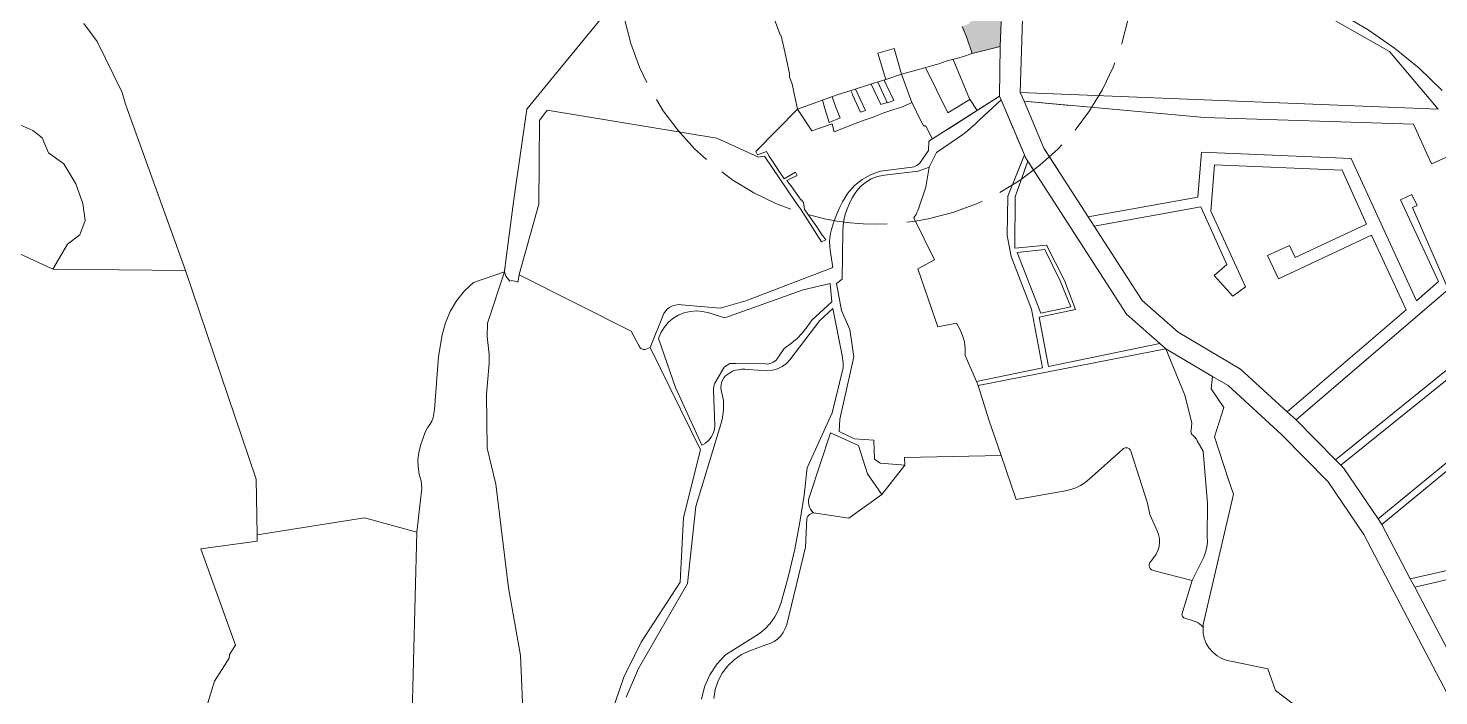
# Model space of a CAD drawing. Header units: millimetres. Extents: x -3245 to 2970, y 1153 to 3965.
# Drawn here: x 441.63 to 484.7, y 2471.77 to 2492.15 of the extents above; entities that cross this region are included whole.
import ezdxf

# ---------------------------------------------------------------- set-up
doc = ezdxf.new("R2010")
doc.units = ezdxf.units.MM
doc.linetypes.add('ACAD_ISO02W100', pattern=[15, 12, -3])
for name, color, linetype in [('CVL_CUADCON_TIT', 1, 'Continuous'), ('FONDO_MANAGUA', 8, 'ACAD_ISO02W100'), ('POLIGONOS', 7, 'Continuous')]:
    doc.layers.add(name, color=color, linetype=linetype)

msp = doc.modelspace()

# ---------------------------------------------------------------- hatches: boundary and pattern name
at = {"lineweight": 9}
h = msp.add_hatch(color=7, dxfattribs=at)
h.dxf.hatch_style = 1
h.paths.add_polyline_path([(468.7295, 2494.771), (468.8501, 2494.4536), (468.7241, 2494.431), (468.2361, 2494.1895), (468.2974, 2494.0015), (468.3852, 2493.776), (468.664, 2493.1595), (468.7165, 2493.1467), (468.7903, 2493.1777), (469.3584, 2493.4582), (469.5236, 2493.5665), (469.7588, 2493.5023), (469.8653, 2493.7737), (470.1001, 2493.8556), (470.4547, 2493.8463), (470.5828, 2493.5596), (470.6701, 2493.3049), (470.6848, 2493.3112), (470.773, 2493.1251), (471.0225, 2492.6068), (470.3723, 2492.3393), (470.3557, 2492.293), (470.1456, 2492.2073), (470.2769, 2491.8922), (470.4519, 2491.3823), (471.304, 2491.5971), (471.3336, 2492.3601), (471.3329, 2492.3679), (471.3411, 2492.5621), (471.346, 2492.8015), (471.3593, 2493.1585), (471.3897, 2494.0376), (471.3951, 2494.1362), (471.4184, 2494.564), (471.419, 2494.8302), (471.4107, 2494.8725), (471.4048, 2495.0502), (471.4034, 2495.7476), (471.4414, 2495.8118), (471.4313, 2495.9519), (471.3958, 2495.9975), (471.4072, 2496.3463), (471.4349, 2497.2259), (471.4737, 2497.5011), (471.516, 2498.0248), (471.5352, 2498.4122), (471.5399, 2498.7654), (470.6165, 2498.8664), (470.3556, 2498.8123), (470.2462, 2498.8177), (470.0098, 2498.7684), (469.7936, 2498.7255), (469.6015, 2498.6779), (469.526, 2498.6558), (468.9822, 2498.5299), (469.1846, 2497.9171), (469.3051, 2497.9594), (469.4815, 2497.723), (469.3192, 2497.5587), (469.1413, 2497.288), (468.7465, 2497.5326), (468.7316, 2497.5335), (468.7132, 2497.5563), (468.6808, 2497.5899), (468.6097, 2497.6192), (468.5321, 2497.6467), (468.1205, 2498.0725), (467.4768, 2497.683), (468.0456, 2496.5555), (468.0589, 2496.5397), (468.2451, 2496.3697), (468.4245, 2496.0124), (468.3995, 2495.9929), (468.4811, 2495.7601), (468.3767, 2495.723), (468.4235, 2495.5832), (468.4567, 2495.4974), (468.4751, 2495.4498), (468.5269, 2495.3125), (468.5772, 2495.1783), (468.6583, 2494.962)])

# ---------------------------------------------------------------- linework, layer by layer
at = {"color": 1, "lineweight": 15}
for p, q in [((472.2001, 2499.5554), (471.9206, 2490.1934)), ((471.304, 2491.5971), (471.2881, 2490.0757)), ((467.565, 2490.5115), (467.8519, 2489.8872)), ((467.6625, 2489.821), (467.3653, 2490.4471)), ((471.9206, 2490.1934), (473.4312, 2490.1331)), ((471.9206, 2490.1934), (472.0347, 2489.9238)), ((465.9531, 2489.7043), (465.8808, 2489.9551)), ((466.0792, 2489.2774), (465.9531, 2489.7043)), ((466.1709, 2490.0606), (466.2763, 2489.7626)), ((466.2763, 2489.7626), (466.4151, 2489.4148)), ((467.8519, 2489.8872), (467.6625, 2489.821)), ((471.2881, 2490.0757), (469.7019, 2489.0658)), ((470.6622, 2489.3412), (471.334, 2489.9672)), ((471.2881, 2490.0757), (471.334, 2489.9672)), ((471.334, 2489.9672), (471.7142, 2489.0688)), ((472.0347, 2489.9238), (473.4379, 2489.7979)), ((472.0347, 2489.9238), (472.6398, 2488.4941)), ((466.4151, 2489.4148), (466.0792, 2489.2774)), ((470.544, 2489.2274), (470.422, 2489.1175)), ((470.6622, 2489.3412), (470.544, 2489.2274)), ((471.8155, 2488.8294), (472.0447, 2488.2879)), ((471.8441, 2487.7833), (472.0447, 2488.2879)), ((472.0403, 2487.7886), (472.1503, 2488.0936)), ((472.0447, 2488.2879), (472.0822, 2488.1992)), ((472.0822, 2488.1992), (472.1503, 2488.0936)), ((472.1503, 2488.0936), (472.3476, 2487.7875))]:
    msp.add_line(p, q, dxfattribs=at)
for points in [[(470.1456, 2492.2073), (470.2769, 2491.8922), (470.4519, 2491.3823), (470.1558, 2491.2773), (469.808, 2491.1864), (469.721, 2491.1676), (469.6881, 2491.1559), (469.6551, 2491.1441), (469.5421, 2491.1062), (469.4291, 2491.0683), (469.3603, 2491.0452), (468.7808, 2490.8828), (468.2921, 2490.7481), (468.0649, 2491.5298), (467.5728, 2491.3964), (467.8103, 2490.5906), (467.317, 2490.4316), (466.8147, 2490.2678), (466.333, 2490.1195), (465.1181, 2489.6778), (465.0136, 2490.1575), (464.9847, 2490.3061), (464.9705, 2490.3505), (464.9587, 2490.451), (464.9516, 2490.4486), (464.8738, 2490.6715), (464.8687, 2490.7667), (464.7642, 2491.2946), (464.7606, 2491.3048), (464.6221, 2491.9249), (464.5996, 2491.9307), (464.4275, 2492.3896)], [(470.5983, 2489.6362), (470.372, 2490.0002), (469.8714, 2491.203)], [(465.1181, 2489.6778), (465.5588, 2489.0251), (466.1761, 2489.2361), (466.202, 2489.1055), (466.2355, 2488.9945), (466.6716, 2489.1621), (466.9632, 2489.2755), (467.216, 2489.3645), (467.4225, 2489.4354), (467.4962, 2489.4651), (467.7553, 2489.5696), (468.0242, 2489.6572), (468.2945, 2489.7446), (468.4335, 2489.804), (468.5711, 2489.8646), (468.6116, 2489.8825), (468.2921, 2490.7481)], [(467.8103, 2490.5906), (468.2921, 2490.7481)], [(465.1181, 2489.6778), (463.8488, 2488.3902)], [(468.6141, 2489.8774), (468.876, 2489.3455), (468.979, 2489.1663), (468.9856, 2489.1694), (468.9912, 2489.1713), (468.9959, 2489.1723), (469.0015, 2489.173), (469.0062, 2489.173), (469.0109, 2489.1726), (469.0151, 2489.1718), (469.0185, 2489.171), (469.0214, 2489.17), (469.0249, 2489.1686), (469.0281, 2489.167), (469.0312, 2489.1652), (469.0353, 2489.1623), (469.0385, 2489.1596), (469.2356, 2488.7688)]]:
    msp.add_lwpolyline(points, dxfattribs=at)
at = {"color": 7, "lineweight": 20, "ltscale": 0.5, "flags": 128}
msp.add_lwpolyline([(470.1456, 2492.2073), (470.2769, 2491.8922), (470.4519, 2491.3823), (471.304, 2491.5971), (471.3336, 2492.3601)], dxfattribs=at)
at = {"color": 1, "lineweight": 9}
msp.add_lwpolyline([(470.3838, 2489.9822), (469.704, 2489.5748), (469.0217, 2490.9503)], dxfattribs=at)
at = {"color": 1, "lineweight": 15}
for points in [[(467.7608, 2490.5746, 0), (467.7967, 2490.4884, 0), (467.8042, 2490.491, 0), (467.8351, 2490.4138, 0), (467.8451, 2490.3912, 0), (468.0536, 2489.9496, 0), (467.8553, 2489.8797, 0), (467.8519, 2489.8872, 0), (467.6625, 2489.821, 0), (467.3653, 2490.4471, 0)], [(467.7608, 2490.5746, 0), (467.7967, 2490.4884, 0), (467.8042, 2490.491, 0), (467.8351, 2490.4138, 0), (467.8451, 2490.3912, 0), (468.0536, 2489.9496, 0), (467.8553, 2489.8797, 0), (467.8519, 2489.8872, 0), (467.565, 2490.5115, 0), (467.565, 2490.5115, 0)], [(466.8927, 2490.2932, 0), (467.191, 2489.6453, 0), (467.0364, 2489.5857, 0), (466.7915, 2490.1176, 0), (466.8019, 2490.1227, 0), (466.7464, 2490.2468, 0)], [(466.8927, 2490.2932, 0), (467.191, 2489.6453, 0), (467.0364, 2489.5857, 0), (466.7915, 2490.1176, 0), (466.8019, 2490.1227, 0)], [(466.1709, 2490.0606, 0), (466.2763, 2489.7626, 0), (466.4151, 2489.4148, 0), (466.0792, 2489.2774, 0), (465.9531, 2489.7043, 0), (465.8808, 2489.9551, 0)]]:
    msp.add_polyline3d(points, dxfattribs=at)
at = {"layer": 'CVL_CUADCON_TIT', "color": 7, "linetype": 'ACAD_ISO02W100', "lineweight": 18, "ltscale": 0.2}
msp.add_circle((467.5263, 2494.025), 7.8504, dxfattribs=at)
at = {"layer": 'FONDO_MANAGUA', "color": 1, "linetype": 'ByBlock', "lineweight": 9}
for p, q in [((472.284, 2502.3653), (471.9206, 2490.1934)), ((479.3354, 2493.6419), (483.1943, 2491.4397)), ((443.3278, 2492.2986), (443.7343, 2491.7515)), ((481.7065, 2492.5923), (482.5472, 2492.101)), ((482.5472, 2492.101), (483.3469, 2491.5456)), ((443.7343, 2491.7515), (444.4973, 2490.1893)), ((484.6824, 2489.6837), (483.1943, 2491.4397)), ((483.3469, 2491.5456), (484.1007, 2490.9293)), ((484.1007, 2490.9293), (484.8041, 2490.256)), ((444.4973, 2490.1893), (444.5918, 2489.8315)), ((471.9206, 2490.1934), (484.6824, 2489.6837)), ((471.9206, 2490.1934), (472.0347, 2489.9238)), ((444.5918, 2489.8315), (446.429, 2484.7578)), ((471.2881, 2490.0757), (469.1301, 2488.7017)), ((470.6622, 2489.3412), (471.334, 2489.9672)), ((471.2881, 2490.0757), (471.334, 2489.9672)), ((471.334, 2489.9672), (472.0447, 2488.2879)), ((472.0347, 2489.9238), (477.5422, 2489.4297)), ((472.0347, 2489.9238), (472.6398, 2488.4941)), ((441.2149, 2489.279), (441.7641, 2489.031)), ((470.544, 2489.2274), (470.422, 2489.1175)), ((470.6622, 2489.3412), (470.544, 2489.2274)), ((477.5422, 2489.4297), (483.9221, 2489.2229)), ((483.9221, 2489.2229), (484.472, 2488.0079)), ((441.7641, 2489.031), (442.0506, 2488.8078)), ((442.0506, 2488.8078), (442.2428, 2488.3443)), ((469.3604, 2488.3574), (470.0351, 2488.8132)), ((470.1674, 2488.9103), (470.0351, 2488.8132)), ((470.2964, 2489.0118), (470.1674, 2488.9103)), ((470.422, 2489.1175), (470.2964, 2489.0118)), ((470.422, 2489.1175), (470.3601, 2489.0653)), ((468.8436, 2488.0259), (469.1201, 2488.4247)), ((469.1301, 2488.7017), (469.1201, 2488.4247)), ((469.1423, 2487.9133), (469.3604, 2488.3574)), ((472.6398, 2488.4941), (473.9907, 2486.3981)), ((472.6398, 2488.4941), (473.096, 2487.7863)), ((477.4576, 2488.3688), (477.3443, 2486.9971)), ((482.0192, 2488.1791), (477.4576, 2488.3688)), ((442.2428, 2488.3443), (442.7166, 2488.0161)), ((442.7166, 2488.0161), (443.0788, 2487.3994)), ((468.7167, 2487.939), (468.6688, 2487.9201)), ((468.7622, 2487.9631), (468.7167, 2487.939)), ((468.8047, 2487.9922), (468.7622, 2487.9631)), ((468.8436, 2488.0259), (468.8047, 2487.9922)), ((471.5412, 2487.0214), (472.0447, 2488.2879)), ((471.7594, 2487.0095), (472.1503, 2488.0936)), ((472.0447, 2488.2879), (472.0822, 2488.1992)), ((472.0822, 2488.1992), (472.1503, 2488.0936)), ((472.1503, 2488.0936), (475.161, 2483.4223)), ((477.7386, 2486.569), (477.8512, 2487.9843)), ((477.8512, 2487.9843), (481.7508, 2487.8212)), ((484.0151, 2483.8269), (482.0192, 2488.1791)), ((484.472, 2488.0079), (484.9639, 2488.223)), ((466.8544, 2487.3469), (467.093, 2487.5392)), ((467.093, 2487.5392), (467.3612, 2487.6873)), ((467.1889, 2487.4452), (467.3691, 2487.5513)), ((467.3612, 2487.6873), (467.6511, 2487.7867)), ((467.3691, 2487.5513), (467.5644, 2487.6261)), ((467.5644, 2487.6261), (467.7694, 2487.6674)), ((467.6511, 2487.7867), (468.6191, 2487.9067)), ((467.7694, 2487.6674), (468.8035, 2487.7876)), ((468.6688, 2487.9201), (468.6191, 2487.9067)), ((468.8035, 2487.7876), (469.1423, 2487.9133)), ((469.0372, 2487.3016), (469.1423, 2487.9133)), ((481.7508, 2487.8212), (482.4925, 2486.1718)), ((443.0788, 2487.3994), (443.2943, 2486.8037)), ((466.4941, 2486.8539), (466.6527, 2487.1161)), ((466.6527, 2487.1161), (466.8544, 2487.3469)), ((466.7859, 2486.9721), (466.8932, 2487.1515)), ((466.8932, 2487.1515), (467.0288, 2487.3107)), ((467.0288, 2487.3107), (467.1889, 2487.4452)), ((468.8104, 2486.6427), (469.0372, 2487.3016)), ((483.8785, 2487.0808), (483.5337, 2486.9149)), ((484.0379, 2486.739), (483.8785, 2487.0808)), ((443.2943, 2486.8037), (443.3698, 2486.2799)), ((466.3397, 2486.523), (466.4141, 2486.6898)), ((466.4141, 2486.6898), (466.4941, 2486.8539)), ((466.5746, 2486.4678), (466.63, 2486.6357)), ((466.63, 2486.6357), (466.7005, 2486.7978)), ((466.7005, 2486.7978), (466.7859, 2486.9721)), ((468.8104, 2486.6427), (468.7895, 2486.5833)), ((471.5215, 2485.825), (471.5412, 2487.0214)), ((471.7594, 2487.0095), (471.7484, 2485.4346)), ((477.3443, 2486.9971), (473.9907, 2486.3981)), ((474.176, 2486.1106), (477.43, 2486.6979)), ((477.43, 2486.6979), (478.2305, 2484.9409)), ((483.5337, 2486.9149), (484.6882, 2484.4178)), ((483.8973, 2486.675), (484.0379, 2486.739)), ((484.9433, 2484.2791), (483.8973, 2486.675)), ((443.3698, 2486.2799), (443.204, 2485.8398)), ((466.2085, 2486.1823), (466.2712, 2486.3538)), ((466.2712, 2486.3538), (466.3397, 2486.523)), ((466.5109, 2486.1204), (466.5348, 2486.2956)), ((466.5348, 2486.2956), (466.5746, 2486.4678)), ((468.7042, 2486.4148), (468.6687, 2486.3627)), ((468.6687, 2486.3627), (469.2957, 2485.0837)), ((468.7363, 2486.4691), (468.7042, 2486.4148)), ((468.7647, 2486.5253), (468.7363, 2486.4691)), ((468.7895, 2486.5833), (468.7647, 2486.5253)), ((473.9907, 2486.3981), (474.176, 2486.1106)), ((478.7958, 2484.2557), (477.7386, 2486.569)), ((443.204, 2485.8398), (442.8245, 2485.5608)), ((466.1048, 2485.7574), (466.1232, 2485.8841)), ((466.1232, 2485.8841), (466.1518, 2486.0088)), ((466.1518, 2486.0088), (466.2085, 2486.1823)), ((466.5031, 2485.9439), (466.4808, 2484.4934)), ((466.5031, 2485.9439), (466.5109, 2486.1204)), ((471.637, 2485.1876), (471.5215, 2485.825)), ((474.176, 2486.1106), (475.6417, 2483.8364)), ((479.8013, 2484.5034), (482.6473, 2485.831)), ((482.4925, 2486.1718), (480.313, 2485.1561)), ((482.6473, 2485.831), (483.6984, 2483.551)), ((442.8245, 2485.5608), (442.377, 2484.8008)), ((466.097, 2485.6297), (466.1048, 2485.7574)), ((466.0996, 2485.5017), (466.097, 2485.6297)), ((466.1128, 2485.3744), (466.0996, 2485.5017)), ((466.1128, 2485.3744), (466.1978, 2484.8494)), ((471.7484, 2485.4346), (472.7188, 2485.5291)), ((472.6647, 2485.3937), (471.8238, 2485.3095)), ((473.1417, 2484.4431), (472.6647, 2485.3937)), ((472.7188, 2485.5291), (473.2718, 2484.4477)), ((480.1438, 2485.5197), (479.466, 2485.2156)), ((480.313, 2485.1561), (480.1438, 2485.5197)), ((441.3748, 2485.2611), (442.377, 2484.8008)), ((469.2957, 2485.0837), (468.7887, 2484.8061)), ((472.2584, 2483.5734), (471.637, 2485.1876)), ((471.8238, 2485.3095), (472.5518, 2483.4512)), ((478.2305, 2484.9409), (477.845, 2484.6013)), ((479.466, 2485.2156), (479.8013, 2484.5034)), ((446.429, 2484.7578), (442.377, 2484.8008)), ((446.429, 2484.7578), (448.5875, 2478.3817)), ((455.2213, 2484.3902), (456.1687, 2484.7113)), ((455.6529, 2483.1494), (456.1687, 2484.7113)), ((456.1849, 2484.8467), (456.1687, 2484.7113)), ((456.1687, 2484.7113), (456.1723, 2484.7491)), ((456.1687, 2484.7113), (456.1687, 2484.7113)), ((460.0368, 2482.8979), (456.6213, 2484.626)), ((466.1978, 2484.8494), (463.5402, 2483.8293)), ((466.4808, 2484.4934), (466.3125, 2484.3558)), ((468.7887, 2484.8061), (469.4013, 2483.035)), ((477.845, 2484.6013), (478.4098, 2483.9702)), ((454.7072, 2483.8334), (454.945, 2484.1296)), ((454.945, 2484.1296), (455.2213, 2484.3902)), ((462.8946, 2483.3082), (465.2932, 2484.1655)), ((465.2932, 2484.1655), (466.1139, 2484.3577)), ((466.1139, 2484.3577), (466.1701, 2483.7995)), ((466.3125, 2484.3558), (466.4605, 2483.5312)), ((473.4682, 2483.6504), (473.1417, 2484.4431)), ((473.2718, 2484.4477), (473.6053, 2483.5668)), ((478.4098, 2483.9702), (478.7958, 2484.2557)), ((480.3439, 2480.1928), (484.9183, 2484.1188)), ((484.6882, 2484.4178), (484.0151, 2483.8269)), ((454.5125, 2483.5074), (454.7072, 2483.8334)), ((461.1472, 2483.5795), (461.2209, 2483.633)), ((461.2209, 2483.633), (461.3022, 2483.6739)), ((461.3022, 2483.6739), (461.3892, 2483.7011)), ((461.3892, 2483.7011), (461.4794, 2483.7137)), ((461.4794, 2483.7137), (461.5705, 2483.7115)), ((461.5705, 2483.7115), (462.7584, 2483.6076)), ((463.5402, 2483.8293), (462.7584, 2483.6076)), ((466.1701, 2483.7995), (465.5517, 2483.2371)), ((472.5518, 2483.4512), (473.4682, 2483.6504)), ((475.6417, 2483.8364), (476.739, 2482.872)), ((487.5633, 2483.8409), (481.5426, 2478.9723)), ((454.3644, 2483.1576), (454.5125, 2483.5074)), ((460.6147, 2482.4072), (461.0306, 2483.4403)), ((461.0306, 2483.4403), (461.0832, 2483.5147)), ((461.0832, 2483.5147), (461.1472, 2483.5795)), ((461.1665, 2483.163), (461.3115, 2483.2881)), ((461.3115, 2483.2881), (461.4744, 2483.3888)), ((461.4744, 2483.3888), (461.6511, 2483.4625)), ((461.6511, 2483.4625), (461.8372, 2483.5076)), ((461.8372, 2483.5076), (462.0281, 2483.5228)), ((462.0281, 2483.5228), (462.219, 2483.5077)), ((462.219, 2483.5077), (462.4052, 2483.4628)), ((462.4052, 2483.4628), (462.8946, 2483.3082)), ((465.8027, 2483.2333), (464.8865, 2482.0284)), ((465.5517, 2483.2371), (465.4164, 2483.0345)), ((466.1909, 2483.5921), (465.8027, 2483.2333)), ((466.4758, 2482.1608), (466.1909, 2483.5921)), ((466.4605, 2483.5312), (466.7137, 2482.9516)), ((472.5979, 2481.7829), (472.2584, 2483.5734)), ((473.6053, 2483.5668), (472.4951, 2483.3295)), ((472.4951, 2483.3295), (472.7796, 2481.8206)), ((475.161, 2483.4223), (476.182, 2482.5249)), ((483.6984, 2483.551), (480.0715, 2480.4421)), ((481.7053, 2478.8065), (487.3602, 2483.3683)), ((454.1548, 2482.1283), (454.2659, 2482.7908)), ((454.2659, 2482.7908), (454.3644, 2483.1576)), ((455.6529, 2483.1494), (455.6438, 2482.7412)), ((460.0368, 2482.8979), (460.2848, 2482.4407)), ((460.8721, 2482.6751), (460.944, 2482.8526)), ((460.944, 2482.8526), (461.043, 2483.0166)), ((461.043, 2483.0166), (461.1665, 2483.163)), ((465.2627, 2482.8454), (465.0922, 2482.6714)), ((465.4164, 2483.0345), (465.2627, 2482.8454)), ((466.7137, 2482.9516), (466.8344, 2482.1175)), ((469.9679, 2483.1432), (469.4013, 2483.035)), ((469.9679, 2483.1432), (470.074, 2482.9654)), ((470.074, 2482.9654), (470.1556, 2482.7751)), ((470.1556, 2482.7751), (470.2113, 2482.5758)), ((476.739, 2482.872), (478.6453, 2481.7469)), ((455.6438, 2482.7412), (455.6977, 2482.1935)), ((460.2979, 2482.4172), (460.2848, 2482.4407)), ((460.3146, 2482.3962), (460.2979, 2482.4172)), ((460.3346, 2482.3782), (460.3146, 2482.3962)), ((460.3572, 2482.3636), (460.3346, 2482.3782)), ((460.382, 2482.3531), (460.3572, 2482.3636)), ((460.4081, 2482.3467), (460.382, 2482.3531)), ((460.4349, 2482.3446), (460.4081, 2482.3467)), ((460.4617, 2482.347), (460.4349, 2482.3446)), ((460.4617, 2482.347), (460.6147, 2482.4072)), ((460.6147, 2482.4072), (462.1543, 2479.2751)), ((461.394, 2481.182), (460.8721, 2482.6751)), ((464.7062, 2482.3748), (464.5552, 2482.1448)), ((464.9061, 2482.5141), (464.7062, 2482.3748)), ((465.0922, 2482.6714), (464.9061, 2482.5141)), ((470.2113, 2482.5758), (470.2402, 2482.3708)), ((470.2402, 2482.3708), (470.2417, 2482.1637)), ((476.3686, 2482.3609), (470.636, 2481.2424)), ((472.7796, 2481.8206), (476.182, 2482.5249)), ((476.182, 2482.5249), (476.3686, 2482.3609)), ((476.9494, 2480.9504), (476.3686, 2482.3609)), ((476.3686, 2482.3609), (477.7894, 2481.5224)), ((454.0294, 2480.5066), (454.1548, 2482.1283)), ((455.6195, 2480.9656), (455.7039, 2481.9203)), ((455.6977, 2482.1935), (455.7039, 2481.9203)), ((463.0518, 2481.9146), (462.8872, 2481.8083)), ((463.0518, 2481.9146), (463.2387, 2481.9123)), ((463.2387, 2481.9123), (464.1359, 2481.901)), ((464.1864, 2481.8991), (464.1359, 2481.901)), ((464.2367, 2481.9036), (464.1864, 2481.8991)), ((464.2861, 2481.9146), (464.2367, 2481.9036)), ((464.3336, 2481.9319), (464.2861, 2481.9146)), ((464.3784, 2481.9552), (464.3336, 2481.9319)), ((464.4228, 2481.9836), (464.3784, 2481.9552)), ((464.4633, 2482.0173), (464.4228, 2481.9836)), ((464.4992, 2482.0559), (464.4633, 2482.0173)), ((464.53, 2482.0986), (464.4992, 2482.0559)), ((464.5552, 2482.1448), (464.53, 2482.0986)), ((464.776, 2481.9164), (464.6485, 2481.8241)), ((464.8865, 2482.0284), (464.776, 2481.9164)), ((466.4052, 2480.2143), (466.8344, 2482.1175)), ((466.4758, 2482.1608), (466.4932, 2482.0856)), ((466.4932, 2482.0856), (466.5053, 2482.0095)), ((466.5053, 2482.0095), (466.512, 2481.9326)), ((466.512, 2481.9326), (466.5133, 2481.8555)), ((470.5832, 2481.3659), (470.2417, 2482.1637)), ((462.6203, 2481.3615), (462.7352, 2481.5539)), ((462.7352, 2481.5539), (462.8872, 2481.8083)), ((462.8295, 2481.4063), (462.8701, 2481.4742)), ((462.8701, 2481.4742), (462.9212, 2481.5346)), ((462.9212, 2481.5346), (463.1269, 2481.6798)), ((463.1269, 2481.6798), (463.2214, 2481.7067)), ((463.2214, 2481.7067), (463.3178, 2481.7258)), ((463.3178, 2481.7258), (463.4154, 2481.7371)), ((463.4154, 2481.7371), (463.5136, 2481.7404)), ((463.5136, 2481.7404), (463.6118, 2481.7357)), ((463.6118, 2481.7357), (464.2012, 2481.6874)), ((464.3572, 2481.708), (464.2012, 2481.6874)), ((464.5077, 2481.754), (464.3572, 2481.708)), ((464.6485, 2481.8241), (464.5077, 2481.754)), ((466.1737, 2480.409), (466.5091, 2481.7785)), ((466.5133, 2481.8555), (466.5091, 2481.7785)), ((470.5832, 2481.3659), (472.5979, 2481.7829)), ((477.7894, 2481.5224), (477.7494, 2481.143)), ((477.7894, 2481.5224), (478.2695, 2481.239)), ((478.6453, 2481.7469), (480.0715, 2480.4421)), ((462.1985, 2479.4213), (461.394, 2481.182)), ((462.5524, 2481.0934), (462.5532, 2481.1494)), ((462.5973, 2480.0234), (462.5524, 2481.0934)), ((462.5532, 2481.1494), (462.5606, 2481.205)), ((462.5606, 2481.205), (462.5744, 2481.2594)), ((462.5744, 2481.2594), (462.5944, 2481.3118)), ((462.5944, 2481.3118), (462.6203, 2481.3615)), ((462.7803, 2481.1764), (462.784, 2481.2554)), ((462.7895, 2481.0978), (462.7803, 2481.1764)), ((462.784, 2481.2554), (462.8006, 2481.3327)), ((462.8532, 2480.7818), (462.7895, 2481.0978)), ((462.8006, 2481.3327), (462.8295, 2481.4063)), ((470.636, 2481.2424), (470.5832, 2481.3659)), ((470.636, 2481.2424), (470.9569, 2480.1981)), ((477.7494, 2481.143), (478.1326, 2480.5755)), ((478.2695, 2481.239), (479.9073, 2479.7405)), ((487.7855, 2481.229), (482.8491, 2477.1686)), ((482.9628, 2477.0011), (487.8598, 2481.0543)), ((455.6432, 2479.3314), (455.6195, 2480.9656)), ((462.8532, 2480.7818), (462.8585, 2480.6366)), ((462.8585, 2480.6366), (462.8538, 2480.4914)), ((477.1576, 2480.1071), (476.9494, 2480.9504)), ((453.9885, 2480.2694), (453.946, 2480.1565)), ((454.0164, 2480.3867), (453.9885, 2480.2694)), ((454.0294, 2480.5066), (454.0164, 2480.3867)), ((462.8141, 2480.2038), (462.7793, 2480.0627)), ((462.839, 2480.3469), (462.8141, 2480.2038)), ((462.8538, 2480.4914), (462.839, 2480.3469)), ((465.409, 2478.727), (466.1737, 2480.409)), ((466.3935, 2479.8364), (466.4052, 2480.2143)), ((471.3391, 2479.1048), (470.9569, 2480.1981)), ((478.1326, 2480.5755), (477.8459, 2479.6734)), ((480.0715, 2480.4421), (480.3439, 2480.1928)), ((480.3439, 2480.1928), (481.5426, 2478.9723)), ((453.608, 2479.4096), (453.7425, 2479.8154)), ((453.7425, 2479.8154), (453.8204, 2479.9511)), ((453.8896, 2480.0498), (453.8204, 2479.9511)), ((453.946, 2480.1565), (453.8896, 2480.0498)), ((462.0137, 2477.5446), (462.7793, 2480.0627)), ((462.5419, 2479.7779), (462.4819, 2479.6666)), ((462.5808, 2479.8981), (462.5419, 2479.7779)), ((462.5973, 2480.0234), (462.5808, 2479.8981)), ((465.4956, 2477.8884), (466.1292, 2479.7986)), ((466.1292, 2479.7986), (466.9793, 2479.4119)), ((466.8546, 2479.6114), (466.3935, 2479.8364)), ((477.1319, 2479.8475), (477.1352, 2479.8775)), ((477.1342, 2479.8174), (477.1319, 2479.8475)), ((477.1419, 2479.7883), (477.1342, 2479.8174)), ((477.1576, 2480.1071), (477.1352, 2479.8775)), ((477.1547, 2479.761), (477.1419, 2479.7883)), ((477.1723, 2479.7365), (477.1547, 2479.761)), ((479.9073, 2479.7405), (481.3226, 2478.2994)), ((453.5528, 2479.1966), (453.608, 2479.4096)), ((455.6432, 2479.3314), (455.9032, 2478.2292)), ((462.3074, 2479.4854), (462.1985, 2479.4213)), ((462.4029, 2479.5681), (462.3074, 2479.4854)), ((462.4819, 2479.6666), (462.4029, 2479.5681)), ((467.4463, 2479.5738), (466.8546, 2479.6114)), ((466.9793, 2479.4119), (467.2592, 2478.5419)), ((467.4731, 2478.9894), (467.4463, 2479.5738)), ((475.0534, 2479.303), (475.0734, 2479.3182)), ((475.0734, 2479.3182), (475.0956, 2479.3299)), ((475.0956, 2479.3299), (475.1195, 2479.3377)), ((475.1195, 2479.3377), (475.1443, 2479.3414)), ((475.1443, 2479.3414), (475.1694, 2479.341)), ((475.1694, 2479.341), (475.1941, 2479.3365)), ((475.1941, 2479.3365), (475.2177, 2479.3279)), ((475.2177, 2479.3279), (475.2396, 2479.3155)), ((475.2396, 2479.3155), (475.2591, 2479.2997)), ((477.1941, 2479.7157), (477.1723, 2479.7365)), ((477.1941, 2479.7157), (477.2407, 2479.6708)), ((477.2407, 2479.6708), (477.2608, 2479.6506)), ((477.2608, 2479.6506), (477.2793, 2479.6289)), ((477.2793, 2479.6289), (477.2961, 2479.6059)), ((477.2961, 2479.6059), (477.3112, 2479.5817)), ((477.3112, 2479.5817), (477.3244, 2479.5565)), ((477.5029, 2479.2371), (477.3244, 2479.5565)), ((477.8459, 2479.6734), (478.2814, 2478.3661)), ((453.5263, 2478.9781), (453.5528, 2479.1966)), ((453.529, 2478.7581), (453.5263, 2478.9781)), ((462.1543, 2479.2751), (461.6364, 2477.2083)), ((467.6374, 2478.8722), (467.4731, 2478.9894)), ((468.38, 2479.0411), (471.3391, 2479.1048)), ((468.3916, 2478.811), (468.38, 2479.0411)), ((471.3391, 2479.1048), (471.7955, 2477.7657)), ((474.0263, 2478.3791), (475.0534, 2479.303)), ((475.2591, 2479.2997), (475.2757, 2479.2808)), ((475.2757, 2479.2808), (475.2889, 2479.2595)), ((475.2889, 2479.2595), (475.2985, 2479.2363)), ((475.2985, 2479.2363), (475.7999, 2477.6503)), ((477.6404, 2477.6393), (477.5029, 2479.2371)), ((481.5426, 2478.9723), (481.7053, 2478.8065)), ((453.5608, 2478.5404), (453.529, 2478.7581)), ((453.6213, 2478.3288), (453.5608, 2478.5404)), ((465.409, 2478.727), (465.3158, 2477.8943)), ((467.2592, 2478.5419), (467.6967, 2477.9104)), ((467.6374, 2478.8722), (468.3916, 2478.811)), ((467.6967, 2477.9104), (468.3916, 2478.811)), ((481.7053, 2478.8065), (481.8104, 2478.6995)), ((481.8104, 2478.6995), (482.8491, 2477.1686)), ((448.5875, 2478.3817), (448.6147, 2476.6855)), ((453.4893, 2476.7667), (453.6469, 2478.1067)), ((453.6469, 2478.1067), (453.6213, 2478.3288)), ((456.2914, 2475.0624), (455.9032, 2478.2292)), ((473.3053, 2478.0286), (471.7955, 2477.7657)), ((473.4634, 2478.0654), (473.3053, 2478.0286)), ((473.6165, 2478.1196), (473.4634, 2478.0654)), ((473.7625, 2478.1906), (473.6165, 2478.1196)), ((473.8997, 2478.2774), (473.7625, 2478.1906)), ((474.0263, 2478.3791), (473.8997, 2478.2774)), ((478.2814, 2478.3661), (478.4284, 2477.925)), ((481.3226, 2478.2994), (482.413, 2476.6963)), ((465.3158, 2477.8943), (465.1897, 2477.066)), ((465.4494, 2477.674), (465.4528, 2477.7477)), ((465.4581, 2477.6007), (465.4494, 2477.674)), ((465.4528, 2477.7477), (465.4684, 2477.8198)), ((465.4788, 2477.5299), (465.4581, 2477.6007)), ((465.4684, 2477.8198), (465.4956, 2477.8884)), ((466.6809, 2477.1926), (467.6967, 2477.9104)), ((475.7999, 2477.6503), (475.872, 2477.3071)), ((478.4284, 2477.925), (477.5091, 2473.9461)), ((477.6404, 2477.6393), (477.6294, 2476.6192)), ((448.6147, 2476.6855), (451.8924, 2477.2067)), ((451.8924, 2477.2067), (453.4893, 2476.7667)), ((461.6364, 2477.2083), (461.5339, 2475.233)), ((461.7564, 2475.2005), (462.0137, 2477.5446)), ((465.405, 2477.1965), (465.364, 2476.3028)), ((465.405, 2477.1965), (465.4255, 2477.2354)), ((465.4255, 2477.2354), (465.4524, 2477.2702)), ((465.4524, 2477.2702), (465.4848, 2477.2999)), ((465.5108, 2477.4634), (465.4788, 2477.5299)), ((465.4848, 2477.2999), (465.5218, 2477.3237)), ((465.5533, 2477.4031), (465.5108, 2477.4634)), ((465.5218, 2477.3237), (465.5624, 2477.3407)), ((465.6052, 2477.3507), (465.5533, 2477.4031)), ((465.5624, 2477.3407), (465.6052, 2477.3507)), ((465.6052, 2477.3507), (466.6809, 2477.1926)), ((475.872, 2477.3071), (476.1018, 2476.8082)), ((482.8491, 2477.1686), (482.9628, 2477.0011)), ((453.4893, 2476.7667), (453.1883, 2464.7572)), ((465.1897, 2477.066), (465.031, 2476.2434)), ((476.1018, 2476.8082), (476.1446, 2476.6928)), ((482.9628, 2477.0011), (483.8292, 2475.3439)), ((490.2051, 2476.7717), (483.8292, 2475.3439)), ((446.8936, 2476.26), (448.6178, 2476.4929)), ((448.6147, 2476.6855), (448.6178, 2476.4929)), ((465.364, 2476.3028), (464.7868, 2473.9471)), ((476.1581, 2476.3269), (476.1238, 2476.2086)), ((476.1446, 2476.6928), (476.1686, 2476.5721)), ((476.1731, 2476.449), (476.1581, 2476.3269)), ((476.1686, 2476.5721), (476.1731, 2476.449)), ((477.6154, 2476.3033), (477.5792, 2476.149)), ((477.6322, 2476.4608), (477.6154, 2476.3033)), ((477.6294, 2476.6192), (477.6322, 2476.4608)), ((482.413, 2476.6963), (484.9654, 2471.8146)), ((483.9628, 2475.0884), (490.267, 2476.5597)), ((446.8936, 2476.26), (447.9568, 2473.3165)), ((465.031, 2476.2434), (464.84, 2475.4276)), ((475.8929, 2475.8613), (476.0017, 2475.9957)), ((476.0712, 2476.0973), (476.0017, 2475.9957)), ((476.1238, 2476.2086), (476.0712, 2476.0973)), ((477.5242, 2476.0004), (477.4511, 2475.8598)), ((477.5792, 2476.149), (477.5242, 2476.0004)), ((475.8552, 2475.7571), (475.858, 2475.7852)), ((475.8572, 2475.729), (475.8552, 2475.7571)), ((475.8638, 2475.7016), (475.8572, 2475.729)), ((475.858, 2475.7852), (475.8653, 2475.8124)), ((475.8749, 2475.6757), (475.8638, 2475.7016)), ((475.8653, 2475.8124), (475.877, 2475.838)), ((475.8901, 2475.652), (475.8749, 2475.6757)), ((475.877, 2475.838), (475.8929, 2475.8613)), ((475.909, 2475.6311), (475.8901, 2475.652)), ((475.9312, 2475.6137), (475.909, 2475.6311)), ((475.9559, 2475.6002), (475.9312, 2475.6137)), ((475.9825, 2475.5909), (475.9559, 2475.6002)), ((475.9825, 2475.5909), (477.1653, 2475.2887)), ((477.1653, 2475.2887), (477.4511, 2475.8598)), ((456.2914, 2475.0624), (456.6616, 2473)), ((460.2592, 2472.6053), (461.7564, 2475.2005)), ((460.3427, 2473.4028), (461.5339, 2475.233)), ((464.84, 2475.4276), (464.6169, 2474.62)), ((477.1653, 2475.2887), (476.8522, 2474.2513)), ((483.8292, 2475.3439), (483.9628, 2475.0884)), ((483.9628, 2475.0884), (485.5211, 2472.1081)), ((464.6169, 2474.62), (464.5374, 2474.3904)), ((464.4257, 2474.1746), (464.2841, 2473.9771)), ((464.5374, 2474.3904), (464.4257, 2474.1746)), ((476.8615, 2474.222), (476.8522, 2474.2513)), ((476.8759, 2474.1948), (476.8615, 2474.222)), ((476.895, 2474.1706), (476.8759, 2474.1948)), ((476.9182, 2474.1504), (476.895, 2474.1706)), ((476.9447, 2474.1347), (476.9182, 2474.1504)), ((464.1156, 2473.802), (463.9237, 2473.653)), ((464.2841, 2473.9771), (464.1156, 2473.802)), ((464.7448, 2473.8201), (464.6833, 2473.7013)), ((464.7868, 2473.9471), (464.7448, 2473.8201)), ((476.9447, 2474.1347), (477.2249, 2474.0459)), ((477.2249, 2474.0459), (477.2876, 2474.0222)), ((477.2876, 2474.0222), (477.3473, 2473.9917)), ((477.3473, 2473.9917), (477.4032, 2473.9547)), ((477.4032, 2473.9547), (477.4547, 2473.9118)), ((477.4547, 2473.9118), (477.5011, 2473.8634)), ((477.5011, 2473.8634), (477.5021, 2473.88)), ((477.506, 2473.694), (477.5011, 2473.8634)), ((477.5021, 2473.88), (477.5035, 2473.8966)), ((477.5035, 2473.8966), (477.5051, 2473.9131)), ((477.5051, 2473.9131), (477.507, 2473.9296)), ((477.507, 2473.9296), (477.5091, 2473.9461)), ((447.9568, 2473.3165), (447.7681, 2473.0263)), ((459.8114, 2472.3362), (460.3427, 2473.4028)), ((462.9133, 2473.0182), (463.9237, 2473.653)), ((464.152, 2473.3233), (463.6578, 2473.1397)), ((464.2797, 2473.363), (464.152, 2473.3233)), ((464.3995, 2473.4224), (464.2797, 2473.363)), ((464.5085, 2473.4999), (464.3995, 2473.4224)), ((464.6039, 2473.5937), (464.5085, 2473.4999)), ((464.6833, 2473.7013), (464.6039, 2473.5937)), ((477.5395, 2473.5278), (477.506, 2473.694)), ((477.6006, 2473.3697), (477.5395, 2473.5278)), ((477.6875, 2473.2242), (477.6006, 2473.3697)), ((447.316, 2472.2186), (447.7608, 2472.9153)), ((447.7608, 2472.9153), (447.7681, 2473.0263)), ((456.6616, 2473), (456.7776, 2470.2816)), ((462.6485, 2472.7303), (462.9133, 2473.0182)), ((462.9847, 2472.6804), (463.1831, 2472.8694)), ((463.1831, 2472.8694), (463.4095, 2473.0239)), ((463.4095, 2473.0239), (463.6578, 2473.1397)), ((477.7977, 2473.0954), (477.6875, 2473.2242)), ((477.9281, 2472.9871), (477.7977, 2473.0954)), ((478.0749, 2472.9024), (477.9281, 2472.9871)), ((478.234, 2472.8436), (478.0749, 2472.9024)), ((459.883, 2471.721), (460.2592, 2472.6053)), ((462.4347, 2472.4027), (462.6485, 2472.7303)), ((462.6915, 2472.2195), (462.8194, 2472.4619)), ((462.8194, 2472.4619), (462.9847, 2472.6804)), ((478.4006, 2472.8126), (478.234, 2472.8436)), ((478.4006, 2472.8126), (479.478, 2472.5949)), ((479.478, 2472.5949), (479.7107, 2471.9297)), ((447.1124, 2471.555), (447.316, 2472.2186)), ((459.4252, 2471.209), (459.8114, 2472.3362)), ((462.182, 2471.6651), (462.2777, 2472.0444)), ((462.2777, 2472.0444), (462.4347, 2472.4027)), ((462.6044, 2471.9597), (462.6915, 2472.2195)), ((462.5604, 2471.6892), (462.6044, 2471.9597)), ((479.7107, 2471.9297), (480.5551, 2471.2924))]:
    msp.add_line(p, q, dxfattribs=at)
msp.add_polyline3d([(460.77, 2494.4656, 0), (457.7645, 2490.798, 0), (456.8493, 2489.68, 0), (456.451, 2486.9214, 0), (456.2237, 2485.1468, 0), (456.1678, 2484.7143, 0), (456.2091, 2484.5789, 0), (456.3359, 2484.4272, 0), (456.3852, 2484.4471, 0), (456.5287, 2484.4197, 0), (456.5762, 2484.4022, 0), (456.6196, 2484.6117, 0), (456.6225, 2484.6363, 0), (457.215, 2486.7857, 0), (457.2415, 2489.3371, 0), (457.4766, 2489.6483, 0), (462.6524, 2488.7994, 0), (463.9243, 2488.216, 0), (464.1053, 2488.2421, 0), (465.0669, 2486.8348, 0), (465.1038, 2486.7823, 0), (465.1436, 2486.7246, 0), (465.2064, 2486.6363, 0), (465.8501, 2485.627, 0), (465.9848, 2485.6881, 0), (465.8883, 2485.8154, 0), (465.8744, 2485.8355, 0), (465.7031, 2486.0838, 0), (465.3303, 2486.6143, 0), (465.3021, 2486.8353, 0), (465.2948, 2486.837, 0), (465.2366, 2486.9092, 0), (465.2273, 2486.9078, 0), (464.9739, 2487.2587, 0), (464.9713, 2487.2725, 0), (464.7958, 2487.4987, 0), (465.1036, 2487.657, 0), (465.0544, 2487.7545, 0), (464.7103, 2487.5494, 0), (464.2555, 2488.2488, 0), (464.1662, 2488.3862, 0), (463.8977, 2488.2847, 0), (463.8488, 2488.3902, 0)], dxfattribs=at)
at = {"layer": 'POLIGONOS', "color": 5}
for p, q in [((467.7608, 2490.5746), (467.7606, 2490.5746)), ((466.1732, 2490.054), (466.1732, 2490.054))]:
    msp.add_line(p, q, dxfattribs=at)

doc.saveas('drawing.dxf')
